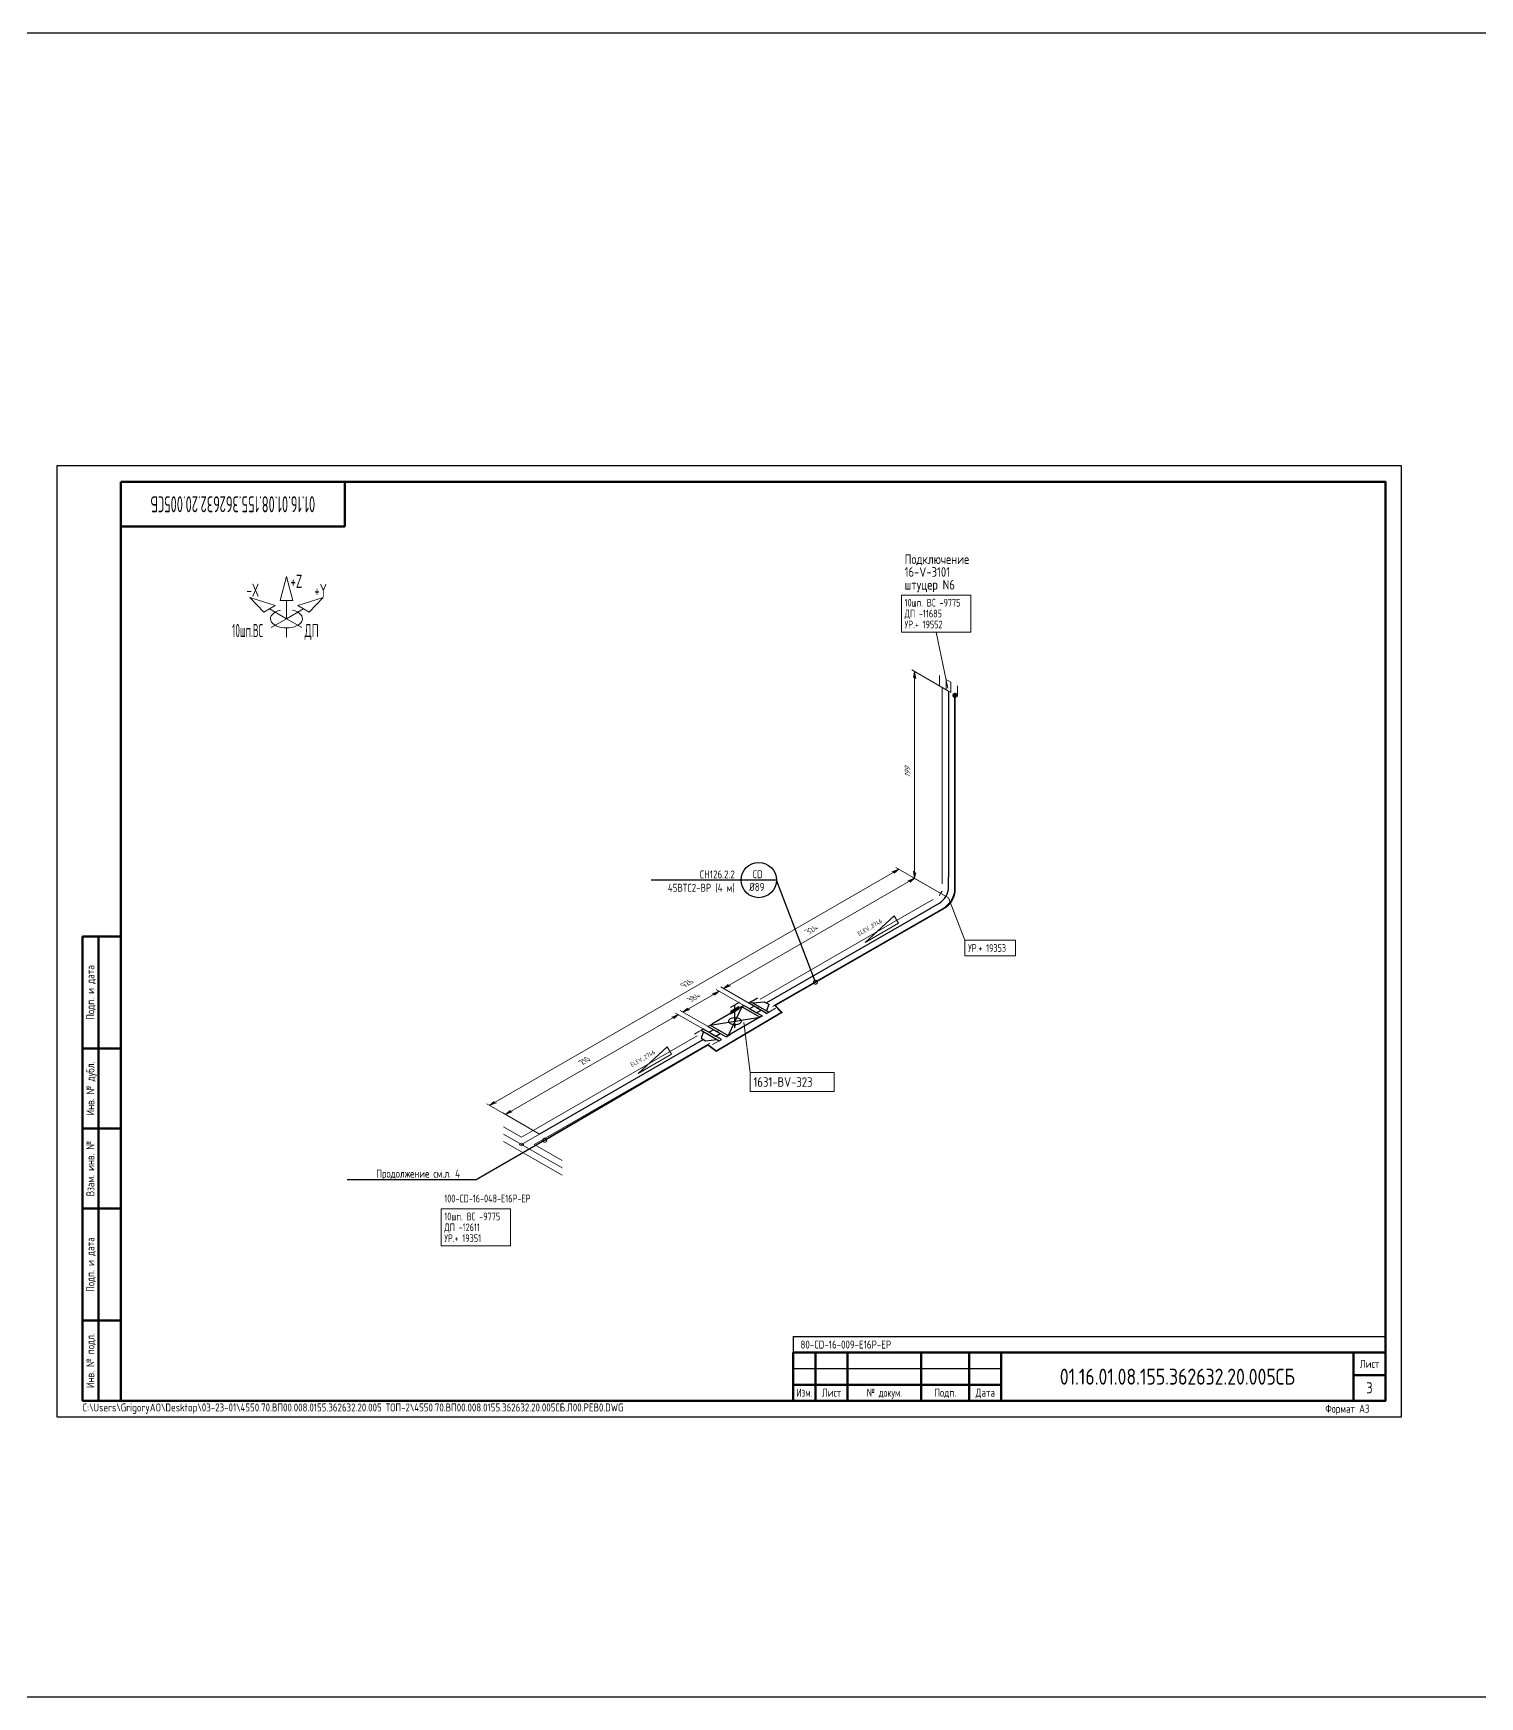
# Model space of a CAD drawing. Header units: millimetres. Extents: x 10051 to 26505, y 4675 to 5194.
# Drawn here: x 11022 to 11473, y 4675 to 5194 of the extents above; entities that cross this region are included whole.
import ezdxf
from ezdxf import colors
from ezdxf.entities.mleader import LeaderData, LeaderLine
from ezdxf.enums import TextEntityAlignment as Align
from ezdxf.math import Vec2, Vec3

# ---------------------------------------------------------------- set-up
doc = ezdxf.new("R2010")
doc.units = ezdxf.units.MM
doc.layers.get('0').update_dxf_attribs({"lineweight": 15})
for name, color, linetype, lineweight in [('--TEXT--', 150, 'Continuous', 25), ('_НС', 1, 'Continuous', 30), ('OFORMLENIE', 7, 'Continuous', 25), ('TEXT', 7, 'Continuous', 25), ('подложка', 252, 'Continuous', 9), ('Построение', 7, 'Continuous', 30), ('СН', 1, 'Continuous', 50)]:
    doc.layers.add(name, color=color, linetype=linetype, lineweight=lineweight)
doc.styles.add('GOST_2.304', font='CS_Gost2304.shx', dxfattribs={"height": 2.5})
doc.styles.add('GOST_2.304_07', font='CS_Gost2304.shx', dxfattribs={"width": 0.7})
doc.styles.add('GOST_2.304_09', font='CS_Gost2304.shx', dxfattribs={"width": 0.9})
doc.styles.add('Style-CS_Gost2304', font='CS_Gost2304.shx')
doc.styles.add('TNR_30', font='times.ttf', dxfattribs={"height": 3})

# ---------------------------------------------------------------- blocks, each defined once
blk = doc.blocks.new('*U5')
at = {"layer": 'СН'}
blk.add_hatch(color=256, dxfattribs=at).paths.add_polyline_path([(0.5, 0, 1), (-0.5, 0, 1)])
blk.add_circle((0, 0), 0.5, dxfattribs=at)
blk = doc.blocks.new('*U1752')
at = {"linetype": 'ByBlock', "lineweight": -2}
blk.add_lwpolyline([(420, 297), (0, 297), (0, 0), (420, 0)], close=True, dxfattribs=at)
at = {"linetype": 'ByBlock', "lineweight": 50}
blk.add_lwpolyline([(20, 292), (415, 292), (415, 5), (20, 5)], close=True, dxfattribs=at)
at = {"color": 0, "linetype": 'ByBlock', "lineweight": -2, "style": 'GOST_2.304'}
blk.add_text('Формат А3', height=2.5, dxfattribs=at).set_placement((410, 2.5), align=Align.MIDDLE_RIGHT)
at = {"linetype": 'ByBlock', "lineweight": -2, "insert": (8, 2.5), "char_height": 2.5, "attachment_point": 4, "style": 'GOST_2.304'}
blk.add_mtext('C:\\\\Users\\\\GrigoryAO\\\\Desktop\\\\03-23-01\\\\4550.70.ВП00.008.0155.362632.20.005 ТОП-2\\\\4550.70.ВП00.008.0155.362632.20.005СБ.Л00.РЕВ0.DWG', dxfattribs=at)
at = {"linetype": 'ByBlock', "lineweight": -2, "style": 'TNR_30'}
blk.add_attdef('ВЕРХНИЙ_НОМЕР_ЛИСТА', text='', height=3, dxfattribs=at).set_placement((410, 287), align=Align.MIDDLE_CENTER)
blk = doc.blocks.new('ST_2a_dyn')
at = {"linetype": 'ByBlock', "lineweight": 50, "extrusion": (0, 1, 0)}
for p, q in [((-185, 15), (0, 15)), ((-10, 8), (0, 8)), ((-185, 5), (-120, 5)), ((-185, 0), (0, 0))]:
    blk.add_line(p, q, dxfattribs=at)
at = {"linetype": 'ByBlock', "lineweight": 50, "extrusion": (1, 0, 0)}
for p, q in [((-185, 0), (-185, 15)), ((-178, 15), (-178, 0)), ((-168, 15), (-168, 0)), ((-145, 15), (-145, 0)), ((-130, 15), (-130, 0)), ((-120, 0), (-120, 15)), ((-10, 0), (-10, 15))]:
    blk.add_line(p, q, dxfattribs=at)
at = {"linetype": 'ByBlock', "lineweight": 50}
blk.add_line((0, 15), (0, 0), dxfattribs=at)
at = {"linetype": 'ByBlock', "lineweight": -2, "extrusion": (0, 1, 0)}
blk.add_line((-185, 10), (-120, 10), dxfattribs=at)
at = {"linetype": 'ByBlock', "lineweight": -2, "style": 'GOST_2.304'}
for s, p in [('Лист', (-5, 11.5)), ('Лист', (-173, 2.5)), ('Подп.', (-137.5, 2.5)), ('Дата', (-125, 2.5))]:
    blk.add_text(s, height=2.5, dxfattribs=at).set_placement(p, align=Align.MIDDLE_CENTER)
at = {"linetype": 'ByBlock', "lineweight": -2, "width": 0.9}
for s, style, p in [('Изм.', 'GOST_2.304', (-181.5, 2.5)), ('№ докум.', 'GOST_2.304_09', (-156.5, 2.5))]:
    blk.add_text(s, height=2.5, dxfattribs=dict(at, style=style)).set_placement(p, align=Align.MIDDLE_CENTER)
at = {"linetype": 'ByBlock', "lineweight": -2}
for tag, height, style, flags, p in [('ИЗМ_2', 2.5, 'GOST_2.304', 12, (-181.5, 12.5)), ('ЛИСТ_2', 2.5, 'GOST_2.304', 12, (-173, 12.5)), ('N_ДОК_2', 2.5, 'GOST_2.304_09', 12, (-156.5, 12.5)), ('ИЗМ_1', 2.5, 'GOST_2.304', 12, (-181.5, 7.5)), ('ЛИСТ_1', 2.5, 'GOST_2.304', 12, (-173, 7.5)), ('N_ДОК_1', 2.5, 'GOST_2.304_09', 12, (-156.5, 7.5)), ('ШИФР', 5, 'GOST_2.304', 4, (-65, 7.5)), ('LIST', 3.5, 'GOST_2.304', 4, (-5, 4))]:
    blk.add_attdef(tag, text='', height=height, dxfattribs=dict(at, style=style, flags=flags)).set_placement(p, align=Align.MIDDLE_CENTER)
at = {"linetype": 'ByBlock', "lineweight": -2, "style": 'GOST_2.304_07', "width": 0.7, "flags": 12}
for tag, p in [('ДАТА_2', (-125, 12.5)), ('ДАТА_1', (-125, 7.5))]:
    blk.add_attdef(tag, text='', height=2.5, dxfattribs=at).set_placement(p, align=Align.MIDDLE_CENTER)
blk = doc.blocks.new('ST_Top')
at = {"linetype": 'ByBlock', "lineweight": 50}
blk.add_line((70, 0), (70, -14), dxfattribs=at)
at = {"linetype": 'ByBlock', "lineweight": 50, "extrusion": (0, 1, 0)}
blk.add_line((0, -14), (70, -14), dxfattribs=at)
at = {"linetype": 'ByBlock', "lineweight": -2, "style": 'GOST_2.304', "width": 0.7, "flags": 4}
blk.add_attdef('ШИФР', text='', height=5, rotation=180, dxfattribs=at).set_placement((35, -7), align=Align.MIDDLE_CENTER)
blk = doc.blocks.new('ST_Left')
at = {"color": 2, "linetype": 'ByBlock', "lineweight": 50}
for p, q in [((8, 150), (8, 5)), ((20, 150), (8, 150)), ((13, 5), (13, 150)), ((8, 115), (20, 115)), ((8, 90), (20, 90)), ((20, 65), (8, 65)), ((20, 30), (8, 30)), ((8, 5), (20, 5))]:
    blk.add_line(p, q, dxfattribs=at)
at = {"color": 0, "linetype": 'ByBlock', "lineweight": -2, "style": 'GOST_2.304'}
for s, p in [('Подп. и дата', (10.5, 132.5)), ('Инв. № дубл.', (10.5, 102.5)), ('Взам. инв. №', (10.5, 77.5)), ('Подп. и дата', (10.5, 47.5)), ('Инв. № подл.', (10.5, 17.5))]:
    blk.add_text(s, height=2.5, rotation=90, dxfattribs=at).set_placement(p, align=Align.MIDDLE_CENTER)
at = {"color": 0, "linetype": 'ByBlock', "lineweight": -2, "style": 'GOST_2.304', "flags": 8}
for tag, p in [('ДУБЛ_ДАТА', (16.5, 141.25)), ('НОМЕР_ДУБЛ', (16.5, 102.5)), ('ВЗАМ_ИНВ', (16.5, 77.5)), ('ИНВ_ДАТА', (16.5, 56.25)), ('ИНВ_НОМЕР', (16.5, 17.5))]:
    blk.add_attdef(tag, text='', height=2.5, rotation=90, dxfattribs=at).set_placement(p, align=Align.MIDDLE_CENTER)
blk = doc.blocks.new('_DotSmall')
at = {"color": 0, "linetype": 'ByBlock', "const_width": 0.5}
blk.add_lwpolyline([(-0.0625, 0, 1), (0.0625, 0, 1)], format="xyb", close=True, dxfattribs=at)

msp = doc.modelspace()

# ---------------------------------------------------------------- hatches: boundary and pattern name
at = {"layer": 'подложка', "extrusion": (-0.707107, -0.408248, 0.57735)}
h = msp.add_hatch(color=256, dxfattribs=at)
edge = h.paths.add_edge_path()
edge.add_arc((1333.28, 7220.2), 1, 135, 495)
h = msp.add_hatch(color=256, dxfattribs=at)
edge = h.paths.add_edge_path()
edge.add_arc((1383.57, 7169.91), 1, 135, 495)
at = {"layer": 'подложка', "extrusion": (5.55112e-17, -0.816497, -0.57735)}
h = msp.add_hatch(color=256, dxfattribs=at)
edge = h.paths.add_edge_path()
edge.add_arc((11301.8, -2748.32), 1, 135, 495)
at = {"layer": 'Построение', "ltscale": 0.3, "extrusion": (5.55112e-17, -0.816497, -0.57735)}
h = msp.add_hatch(color=256, dxfattribs=at)
edge = h.paths.add_edge_path()
edge.add_arc((11250.6, -2697.12), 1, 135, 495)
h = msp.add_hatch(color=256, dxfattribs=at)
edge = h.paths.add_edge_path()
edge.add_arc((11230.87, -2677.39), 1, 135, 495)
h = msp.add_hatch(color=256, dxfattribs=at)
edge = h.paths.add_edge_path()
edge.add_arc((11179.67, -2626.19), 1, 135, 495)

# ---------------------------------------------------------------- linework, layer by layer
at = {"layer": '_НС', "linetype": 'Continuous', "lineweight": 30, "const_width": 0.5}
msp.add_lwpolyline([(11181.3, 4848.53), (11232.25, 4878.34), (11234.88, 4876.37), (11255.31, 4888.47), (11253.22, 4890.67), (11305.98, 4920.96, 0.251949), (11309.42, 4926.48), (11309.42, 4987.66, -2.023715)], format="xyb", dxfattribs=at)
at = {"layer": 'OFORMLENIE'}
for q in [(11443.97, 4787.19), (11258.91, 4782.19)]:
    msp.add_line((11258.91, 4787.19), q, dxfattribs=at)
at = {"layer": 'TEXT'}
msp.add_circle((11248.17, 4929.81), 5.51, dxfattribs=at)
at = {"layer": 'подложка'}
for p, q in [((11100.65, 5011.43, -4.87), (11095.35, 5014.5, -4.87)), ((11100.65, 5011.43, -4.87), (11100.65, 5017.15, -4.87)), ((11100.65, 5011.43, -4.87), (11105.96, 5014.5, -4.87)), ((11100.65, 5011.43, -4.87), (11095.88, 5008.68, -4.87)), ((11100.65, 5011.43, -4.87), (11105.43, 5008.68, -4.87)), ((11100.65, 5005.72, -4.87), (11100.65, 5008.58, -4.87)), ((11307.23, 4989.79, 154.73), (11303.56, 5007.24, 154.73)), ((11307.23, 4989.79, 154.73), (11303.56, 5007.24, 154.73)), ((11312.55, 4910.98, 109.07), (11307.43, 4924.23, 109.07)), ((11290.46, 4918.66, 125.67), (11281.4, 4910.35, 125.67)), ((11281.4, 4910.35, 125.67), (11291.79, 4916.35, 125.67)), ((11291.79, 4916.35, 125.67), (11290.46, 4918.66, 125.67)), ((11245.51, 4869.72, 163.53), (11243.51, 4885.28)), ((11219.53, 4877.71, 183.59), (11210.47, 4869.4, 183.59)), ((11210.47, 4869.4, 183.59), (11220.86, 4875.4, 183.59)), ((11220.86, 4875.4, 183.59), (11219.53, 4877.71, 183.59))]:
    msp.add_line(p, q, dxfattribs=at)
at = {"layer": 'подложка', "extrusion": (-0.707107, -0.408248, 0.57735)}
for p, q in [((11307.43, 4988.81, 154.73), (11295.94, 4995.45, 145.35)), ((11296.83, 4994.93, 146.07), (11296.47, 4993.1, 144.34)), ((11296.83, 4994.93, 146.07), (11296.83, 4992.89, 144.63)), ((11296.83, 4994.93, 146.07), (11297.18, 4992.69, 144.92)), ((11296.83, 4932.39, 101.85), (11296.83, 4992.89, 144.63)), ((11307.43, 4924.23, 109.07), (11295.94, 4930.86, 99.68)), ((11296.83, 4930.35, 100.41), (11296.47, 4932.6, 101.56)), ((11296.83, 4930.35, 100.41), (11296.83, 4932.39, 101.85)), ((11296.83, 4930.35, 100.41), (11297.18, 4932.19, 102.14))]:
    msp.add_line(p, q, dxfattribs=at)
at = {"layer": 'подложка', "extrusion": (0.707107, 0.408248, -0.57735)}
for p, q in [((11304.61, 4990.44, 152.42), (11304.61, 4993.7, 154.72)), ((11305.43, 4989.97, 153.1), (11305.43, 4931.89, 112.03)), ((11310.26, 4987.18, 157.04), (11310.26, 4990.43, 159.34)), ((11309.43, 4987.66, 156.37), (11309.43, 4929.58, 115.3)), ((11305.43, 4931.89, 112.03), (11305.43, 4928.64, 109.73)), ((11309.43, 4929.58, 115.3), (11309.43, 4926.33, 113))]:
    msp.add_line(p, q, dxfattribs=at)
at = {"layer": 'подложка', "extrusion": (-5.55112e-17, 0.816497, 0.57735)}
for p, q in [((11165.88, 4860.47, 199.24), (11290.11, 4932.19, 97.81)), ((11307.43, 4924.23, 109.07), (11290.99, 4933.72, 95.64)), ((11307.43, 4924.23, 109.07), (11295.94, 4930.86, 99.68)), ((11238.94, 4896.93, 147.67), (11295.06, 4929.33, 101.85)), ((11299.8, 4922.13, 112.03), (11248.6, 4892.57, 153.84)), ((11299.8, 4922.13, 112.03), (11302.62, 4923.75, 109.73)), ((11303.8, 4919.82, 115.3), (11306.62, 4921.45, 113)), ((11303.8, 4919.82, 115.3), (11252.6, 4890.26, 157.1)), ((11246.37, 4888.97, 158.92), (11234.88, 4895.61, 149.54)), ((11247.78, 4889.79, 157.77), (11236.29, 4896.42, 148.39)), ((11226.26, 4889.61, 158.02), (11234, 4894.08, 151.71)), ((11252.02, 4888.97, 158.93), (11253.43, 4889.78, 157.78)), ((11170.83, 4857.61, 203.28), (11221.31, 4886.75, 162.06)), ((11233.69, 4881.65, 169.28), (11222.2, 4888.28, 159.9)), ((11235.1, 4882.46, 168.13), (11223.61, 4889.1, 158.75)), ((11228.87, 4881.18, 169.95), (11177.67, 4851.62, 211.75)), ((11229.45, 4882.47, 168.12), (11228.04, 4881.66, 169.27)), ((11230.86, 4883.28, 166.97), (11229.45, 4882.47, 168.12)), ((11235.1, 4879.2, 172.74), (11233.7, 4878.39, 173.89)), ((11236.52, 4880.02, 171.59), (11235.1, 4879.2, 172.74)), ((11232.87, 4878.87, 173.21), (11181.67, 4849.31, 215.02)), ((11179.67, 4850.46, 213.38), (11163.23, 4859.96, 199.96)), ((11179.67, 4850.46, 213.38), (11168.18, 4857.1, 204)), ((11168.4, 4852.77, 215.02), (11174.04, 4849.52, 219.62)), ((11168.4, 4850.46, 213.38), (11174.04, 4847.21, 217.98)), ((11168.4, 4848.15, 211.75), (11174.04, 4844.9, 216.35)), ((11177.67, 4851.62, 211.75), (11174.04, 4849.52, 214.72)), ((11174.04, 4847.21, 217.98), (11179.67, 4850.46, 213.38)), ((11181.67, 4849.31, 215.02), (11178.04, 4847.21, 217.98)), ((11179.67, 4843.96, 222.59), (11174.04, 4847.21, 217.98)), ((11179.67, 4841.65, 220.95), (11174.04, 4844.9, 216.35)), ((11179.67, 4846.26, 224.22), (11178.04, 4847.21, 222.88)), ((11179.67, 4846.26, 224.22), (11186.72, 4842.2, 229.97)), ((11179.67, 4841.65, 220.95), (11186.72, 4837.58, 226.71))]:
    msp.add_line(p, q, dxfattribs=at)
at = {"layer": 'подложка', "extrusion": (0, 0.816497, 0.57735)}
for p, q in [((11291.88, 4933.21, 96.36), (11289.76, 4932.39, 97.52)), ((11291.88, 4933.21, 96.36), (11290.11, 4932.19, 97.81)), ((11291.88, 4933.21, 96.36), (11290.46, 4931.98, 98.1)), ((11296.83, 4930.35, 100.41), (11294.71, 4929.53, 101.56)), ((11296.83, 4930.35, 100.41), (11295.06, 4929.33, 101.85)), ((11296.83, 4930.35, 100.41), (11295.41, 4929.13, 102.14)), ((11235.76, 4895.1, 150.26), (11233.64, 4894.28, 151.42)), ((11235.76, 4895.1, 150.26), (11234, 4894.08, 151.71)), ((11235.76, 4895.1, 150.26), (11234.35, 4893.87, 151.99)), ((11223.08, 4887.77, 160.62), (11220.96, 4886.96, 161.77)), ((11223.08, 4887.77, 160.62), (11221.31, 4886.75, 162.06)), ((11223.08, 4887.77, 160.62), (11221.67, 4886.55, 162.35))]:
    msp.add_line(p, q, dxfattribs=at)
at = {"layer": 'подложка', "extrusion": (0.707107, -0.408248, 0.57735)}
for p, q in [((11304.98, 4925.82, 113.19), (11304.83, 4925.55, 113.19)), ((11305.43, 4926.33, 113), (11304.98, 4925.82, 113.19)), ((11304.83, 4925.55, 113.19), (11304.62, 4924.91, 113))]:
    msp.add_line(p, q, dxfattribs=at)
at = {"layer": 'подложка', "extrusion": (-0.707107, 0.408248, -0.57735)}
for p, q in [((11309.42, 4926.61, 108.31), (11309.13, 4925.45, 107.85)), ((11309.52, 4927.69, 108.95), (11309.42, 4926.61, 108.31)), ((11309.43, 4928.64, 109.73), (11309.52, 4927.69, 108.95)), ((11305.48, 4920.69, 108.95), (11304.62, 4920.29, 109.73)), ((11306.37, 4921.31, 108.31), (11305.48, 4920.69, 108.95)), ((11307.22, 4922.15, 107.85), (11306.37, 4921.31, 108.31)), ((11308, 4923.15, 107.62), (11307.22, 4922.15, 107.85)), ((11308.65, 4924.28, 107.62), (11308, 4923.15, 107.62)), ((11309.13, 4925.45, 107.85), (11308.65, 4924.28, 107.62))]:
    msp.add_line(p, q, dxfattribs=at)
at = {"layer": 'подложка', "extrusion": (-4.44089e-17, 0.816497, 0.57735)}
for p, q in [((11237.17, 4895.91, 149.11), (11238.59, 4897.14, 147.38)), ((11237.17, 4895.91, 149.11), (11238.94, 4896.93, 147.67)), ((11237.17, 4895.91, 149.11), (11239.3, 4896.73, 147.96)), ((11224.49, 4888.59, 159.47), (11225.91, 4889.81, 157.74)), ((11224.49, 4888.59, 159.47), (11226.26, 4889.61, 158.02)), ((11224.49, 4888.59, 159.47), (11226.61, 4889.4, 158.31)), ((11164.12, 4859.45, 200.68), (11165.53, 4860.67, 198.95)), ((11164.12, 4859.45, 200.68), (11165.88, 4860.47, 199.24)), ((11164.12, 4859.45, 200.68), (11166.24, 4860.26, 199.53)), ((11169.07, 4856.59, 204.72), (11170.48, 4857.81, 202.99)), ((11169.07, 4856.59, 204.72), (11170.83, 4857.61, 203.28)), ((11169.07, 4856.59, 204.72), (11171.19, 4857.4, 203.57))]:
    msp.add_line(p, q, dxfattribs=at)
at = {"layer": 'подложка', "extrusion": (-5.55112e-17, 0.816497, 0.57735), "elevation": 4083.58}
msp.add_lwpolyline([(-11179.67, -2614.92), (-11186.72, -2607.87)], dxfattribs=at)
at = {"layer": 'подложка'}
msp.add_ellipse((11100.65, 5011.43, -4.87), major_axis=(-5, 0), ratio=0.57735, start_param=5.105088, end_param=10.602875, dxfattribs=at)
for points in [[(11100.65, 5024.65, -4.87), (11098.65, 5017.15, -4.87), (11102.65, 5017.15, -4.87)], [(11089.16, 5018.07, -4.87), (11097.12, 5015.52, -4.87), (11093.58, 5013.47, -4.87)], [(11112.14, 5018.07, -4.87), (11104.19, 5015.52, -4.87), (11107.73, 5013.47, -4.87)], [(11292.71, 5018.84, 154.73), (11314.4, 5018.84, 154.73), (11314.4, 5007.24, 154.73), (11292.71, 5007.24, 154.73)], [(11306.73, 4992.47, 156.46), (11306.73, 4989.22, 154.16), (11308.14, 4988.4, 155.31), (11308.14, 4991.66, 157.61)], [(11312.55, 4910.98, 109.07), (11328.35, 4910.98, 109.07), (11328.35, 4906.18, 109.07), (11312.55, 4906.18, 109.07)], [(11245.51, 4869.72, 163.53), (11271.66, 4869.72, 163.53), (11271.66, 4863.72, 163.53), (11245.51, 4863.72, 163.53)], [(11174.74, 4847.21, 217.98), (11174.04, 4847.62, 217.41), (11173.33, 4847.21, 217.98), (11174.04, 4846.8, 218.56)], [(11148.95, 4827.14, 213.38), (11170.63, 4827.14, 213.38), (11170.63, 4815.54, 213.38), (11148.95, 4815.54, 213.38)]]:
    msp.add_3dface(points, dxfattribs=at)
at = {"layer": 'Построение', "color": 3}
msp.add_lwpolyline([(10050.53, 4674.72), (26505.36, 4674.72), (26505.36, 5194.3), (10050.53, 5194.3)], close=True, dxfattribs=at)
at = {"layer": 'Построение', "ltscale": 0.3, "extrusion": (1, 0, 0), "elevation": 11307.43}
msp.add_lwpolyline([(4988.81, 154.73), (4930.74, 113.67)], dxfattribs=at)
at = {"layer": 'Построение', "ltscale": 0.3, "extrusion": (0.707107, -0.408248, 0.57735), "elevation": 6048.22}
msp.add_lwpolyline([(9915.4, -4140.34, 0.414227), (9921.04, -4140.34)], format="xyb", dxfattribs=at)
for points in [[(9921.04, -4140.34), (9923.86, -4137.53)], [(9912.59, -4137.53), (9915.4, -4140.34)]]:
    msp.add_lwpolyline(points, dxfattribs=at)
at = {"layer": 'Построение', "ltscale": 0.3, "extrusion": (-5.55112e-17, 0.816497, 0.57735), "elevation": 4083.58}
for points in [[(-11301.8, -2748.32), (-11250.6, -2697.12)], [(-11242.13, -2694.3), (-11233.68, -2685.86)], [(-11242.85, -2695), (-11238.62, -2679.5)], [(-11243.54, -2695.72), (-11242.13, -2694.3)], [(-11244.95, -2697.13), (-11246.37, -2698.54)], [(-11246.37, -2698.54), (-11247.77, -2699.95)], [(-11246.37, -2697.12), (-11249.89, -2697.82)], [(-11249.89, -2697.82), (-11251.3, -2696.41)], [(-11251.3, -2696.41), (-11250.6, -2692.89)], [(-11232.27, -2684.44), (-11233.68, -2685.86)], [(-11232.98, -2685.14), (-11248.49, -2689.37)], [(-11247.79, -2688.65), (-11239.34, -2680.2)], [(-11249.2, -2690.06), (-11247.79, -2688.65)], [(-11250.61, -2691.47), (-11252.02, -2692.89)], [(-11230.87, -2677.39), (-11179.67, -2626.19)], [(-11230.87, -2681.62), (-11230.17, -2678.09)], [(-11230.17, -2678.09), (-11231.57, -2676.68)], [(-11231.57, -2676.68), (-11235.1, -2677.39)], [(-11237.93, -2678.79), (-11239.34, -2680.2)]]:
    msp.add_lwpolyline(points, dxfattribs=at)
at = {"layer": 'Построение', "ltscale": 0.3, "extrusion": (-0.707107, 0.408248, -0.57735), "elevation": -6048.22}
msp.add_lwpolyline([(-9849.76, -4078.23), (-9855.77, -4072.22)], dxfattribs=at)
at = {"layer": 'Построение', "ltscale": 0.3}
for points, elevation in [([(11248.13, 4889.79), (11247.43, 4889.79)], 157.77), ([(11235.45, 4882.46), (11234.74, 4882.46)], 168.13)]:
    msp.add_lwpolyline(points, dxfattribs=dict(at, elevation=elevation))
at = {"layer": 'Построение', "ltscale": 0.3, "extrusion": (5.55112e-17, -0.816497, -0.57735), "elevation": -4083.58}
for points in [[(11247.78, -2694.65), (11247.78, -2693.95)], [(11235.1, -2681.97), (11235.1, -2681.26)]]:
    msp.add_lwpolyline(points, dxfattribs=at)
at = {"layer": 'Построение', "ltscale": 0.3, "extrusion": (-5.55112e-17, 0.816497, 0.57735)}
msp.add_circle((-11240.73, -2687.25, 4083.58), 1.99, dxfattribs=at)
at = {"layer": 'Построение', "ltscale": 0.3, "extrusion": (-0.707107, 0.408248, -0.57735)}
msp.add_point((11240.76, 4884.45, 162.59), dxfattribs=at)
at = {"layer": 'Построение', "ltscale": 0.3, "extrusion": (0.707107, -0.408248, 0.57735)}
msp.add_solid([(9857.53, -4073.28, 6048.22), (9854.71, -4070.45, 6048.22), (9857.18, -4073.64, 6048.22), (9854.35, -4070.81, 6048.22)], dxfattribs=at)
at = {"layer": 'Построение', "ltscale": 0.3, "extrusion": (-0.707107, 0.408248, -0.57735)}
msp.add_solid([(-9855.41, -4075.4, -6048.22), (-9852.58, -4072.58, -6048.22), (-9856.47, -4074.34, -6048.22), (-9853.64, -4071.51, -6048.22)], dxfattribs=at)
at = {"layer": 'Построение', "ltscale": 0.3}
for points in [[(11242.85, 4890.19, 157.2), (11243.55, 4890.6, 156.62), (11249.19, 4887.35, 161.22), (11248.49, 4886.94, 161.8)], [(11244.96, 4891.41, 155.47), (11245.67, 4891.82, 154.9), (11251.3, 4888.57, 159.5), (11250.6, 4888.16, 160.07)], [(11247.43, 4888.36, 159.79), (11248.84, 4889.18, 158.63), (11246.72, 4890.4, 156.91), (11245.31, 4889.58, 158.06)], [(11232.28, 4884.09, 165.83), (11232.98, 4884.5, 165.25), (11238.62, 4881.24, 169.85), (11237.92, 4880.84, 170.43)], [(11230.87, 4883.28, 166.98), (11230.17, 4882.87, 167.55), (11235.8, 4879.62, 172.15), (11236.51, 4880.02, 171.58)], [(11234.75, 4881.04, 170.14), (11236.15, 4881.85, 168.99), (11234.04, 4883.07, 167.26), (11232.63, 4882.26, 168.42)]]:
    msp.add_3dface(points, dxfattribs=at)

# ---------------------------------------------------------------- block references
at = {"layer": 'OFORMLENIE'}
for name in ['*U1752', 'ST_Left']:
    msp.add_blockref(name, (11028.91, 4762.19), dxfattribs=at)
ref = msp.add_blockref('ST_Top', (11048.91, 5054.19), dxfattribs=at)
ref.add_attrib('ШИФР', '01.16.01.08.155.362632.20.005СБ', dxfattribs={"layer": '0', "linetype": 'ByBlock', "lineweight": -2, "height": 5, "rotation": 180, "style": 'GOST_2.304', "width": 0.7}).set_placement((11083.91, 5047.19), align=Align.MIDDLE_CENTER)
ref = msp.add_blockref('ST_2a_dyn', (11443.91, 4767.19), dxfattribs=at)
ref.add_attrib('LIST', '3', dxfattribs={"layer": '0', "linetype": 'ByBlock', "lineweight": -2, "height": 3.5, "style": 'GOST_2.304'}).set_placement((11438.91, 4771.19), align=Align.MIDDLE_CENTER)
ref.add_attrib('ШИФР', '01.16.01.08.155.362632.20.005СБ', dxfattribs={"layer": '0', "linetype": 'ByBlock', "lineweight": -2, "height": 5, "style": 'GOST_2.304'}).set_placement((11378.91, 4774.69), align=Align.MIDDLE_CENTER)
at = {"layer": 'СН'}
msp.add_blockref('*U5', (11309.45, 4987.48), dxfattribs=at)

# ---------------------------------------------------------------- texts
at = {"layer": 'OFORMLENIE', "style": 'GOST_2.304'}
msp.add_text('80-CD-16-009-E16P-EP', height=2.5, dxfattribs=at).set_placement((11261.19, 4784.71), align=Align.MIDDLE_LEFT)
at = {"layer": 'подложка', "style": 'Style-CS_Gost2304'}
for s, p in [('Подключение', (11293.71, 5030.04, 154.73)), ('16-V-3101', (11293.71, 5026.04, 154.73)), ('штуцер N6', (11293.71, 5022.04, 154.73)), ('1631-BV-323', (11246.51, 4866.72, 163.53))]:
    msp.add_text(s, height=3, rotation=360, dxfattribs=at).set_placement(p, align=Align.MIDDLE_LEFT)
for s, width, p in [('+Z', 0.75, (11101.9, 5025.18, -4.87)), ('-X', 0.75, (11088.15, 5022.43, -4.87)), ('10шп.ВС', 0.628788, (11083.65, 5009.81, -4.87)), ('ДП', 0.75, (11106.28, 5009.81, -4.87))]:
    msp.add_text(s, height=4.125, dxfattribs=dict(at, width=width)).set_placement(p, align=Align.TOP_LEFT)
at = {"layer": 'подложка', "style": 'Style-CS_Gost2304', "width": 0.75}
msp.add_text('+Y', height=4.125, dxfattribs=at).set_placement((11113.28, 5022.31, -4.87), align=Align.TOP_RIGHT)
at = {"layer": 'подложка', "style": 'Style-CS_Gost2304', "width": 0.875}
for s, p in [('ДП -11685', (11293.71, 5013.04, 154.73)), ('10шп. ВС -9775', (11293.71, 5016.44, 154.73)), ('УР.+ 19552', (11293.71, 5009.64, 154.73)), ('УР.+ 19353', (11313.55, 4908.58, 109.07)), ('100-CD-16-048-E16P-EP', (11149.95, 4830.34, 213.38)), ('ДП -12611', (11149.95, 4821.34, 213.38)), ('10шп. ВС -9775', (11149.95, 4824.74, 213.38)), ('УР.+ 19351', (11149.95, 4817.94, 213.38))]:
    msp.add_text(s, height=2.4, rotation=360, dxfattribs=at).set_placement(p, align=Align.MIDDLE_LEFT)
at = {"layer": 'подложка', "extrusion": (-0.707107, -0.408248, 0.57735), "style": 'GOST_2.304'}
msp.add_text('199', height=2.5, rotation=135, dxfattribs=at).set_placement((1350.76, 7178.86, -9942.9))
at = {"layer": 'подложка', "extrusion": (-5.55112e-17, 0.816497, 0.57735), "style": 'GOST_2.304'}
for s, p in [('324', (-11263.98, -2734.36, 4083.58)), ('926', (-11225.06, -2705.34, 4083.58)), ('384', (-11227.11, -2697.49, 4083.58)), ('210', (-11193.26, -2663.65, 4083.58))]:
    msp.add_text(s, height=2.5, rotation=225, dxfattribs=at).set_placement(p)
at = {"layer": 'подложка', "style": 'Style-CS_Gost2304'}
for p in [(11282.87, 4915.05, 125.67), (11211.94, 4874.1, 183.59)]:
    msp.add_attdef('ELEV_2746', text='0.3%', height=1.333, rotation=30, dxfattribs=at).set_placement(p, align=Align.MIDDLE_CENTER)
at = {"layer": 'СН', "color": 7, "lineweight": 5, "style": 'GOST_2.304'}
for s, p in [('CD', (11246.2, 4930.38)), ('%%C89', (11245.16, 4926.41))]:
    msp.add_text(s, height=2.5, rotation=360, dxfattribs=at).set_placement(p)

# ---------------------------------------------------------------- leaders
at = {"layer": '--TEXT--'}
ml = msp.add_multileader_mtext('Standard', dxfattribs=at)
ml.set_content('{\\C7;СН126.2.2\\P45ВТС2-ВР (4 м)}', color=256, style='GOST_2.304')
ml.set_leader_properties()
ml.set_arrow_properties(name='DOTSMALL')
ml.build(insert=Vec2(0, 0))
ml.multileader.update_dxf_attribs({"text_left_attachment_type": 6, "text_right_attachment_type": 6, "dogleg_length": 0.36, "arrow_head_size": 2.5})
ctx = ml.context
ctx.base_point, ctx.char_height, ctx.arrow_head_size, ctx.plane_origin = Vec3(11212.54, 4929.81), 2.5, 2.5, Vec3(11250.74, 4955.4)
ctx.left_attachment, ctx.right_attachment, ctx.text_align_type = 6, 6, 2
notes = []
notes.append((ctx, [(0, (1, 1, 0), (11253.68, 4929.81), (-1, 0), 11.02, [(0, [(11265.85, 4897.92)], 0, [])])]))
ctx.mtext.insert, ctx.mtext.defined_height, ctx.mtext.alignment, ctx.mtext.flow_direction = Vec3(11240.66, 4932.81), 0.0309, 3, 5
ml = msp.add_multileader_mtext('Standard', dxfattribs=at)
ml.set_content('{\\C0;Продолжение см.л. 4}', color=256, style='GOST_2.304')
ml.set_leader_properties()
ml.set_arrow_properties(name='DOTSMALL')
ml.build(insert=Vec2(0, 0))
ml.multileader.update_dxf_attribs({"text_left_attachment_type": 6, "text_right_attachment_type": 6, "dogleg_length": 0.36, "arrow_head_size": 2.5})
ctx = ml.context
ctx.base_point, ctx.char_height, ctx.arrow_head_size, ctx.plane_origin = Vec3(11121.04, 4836.22), 2.5, 2.5, Vec3(11175.56, 4860.95)
ctx.left_attachment, ctx.right_attachment, ctx.text_align_type = 6, 6, 2
notes.append((ctx, [(0, (1, 1, 0), (11159.91, 4836.22), (-1, 0), 3.06, [(0, [(11181.3, 4848.53)], 0, [])])]))
ctx.mtext.insert, ctx.mtext.defined_height, ctx.mtext.alignment, ctx.mtext.flow_direction = Vec3(11154.85, 4839.35), 0.0309, 3, 5
for ctx, leaders in notes:
    for number, flags, end, landing, length, lines in leaders:
        leader = LeaderData()
        leader.index, (leader.has_last_leader_line, leader.has_dogleg_vector, leader.attachment_direction) = number, flags
        leader.last_leader_point, leader.dogleg_vector, leader.dogleg_length = Vec3(end), Vec3(landing), length
        for number, points, colour, breaks in lines:
            line = LeaderLine()
            line.index, line.vertices, line.color, line.breaks = number, Vec3.list(points), colors.encode_raw_color(colour), breaks
            leader.lines.append(line)
        ctx.leaders.append(leader)

doc.saveas('drawing.dxf')
